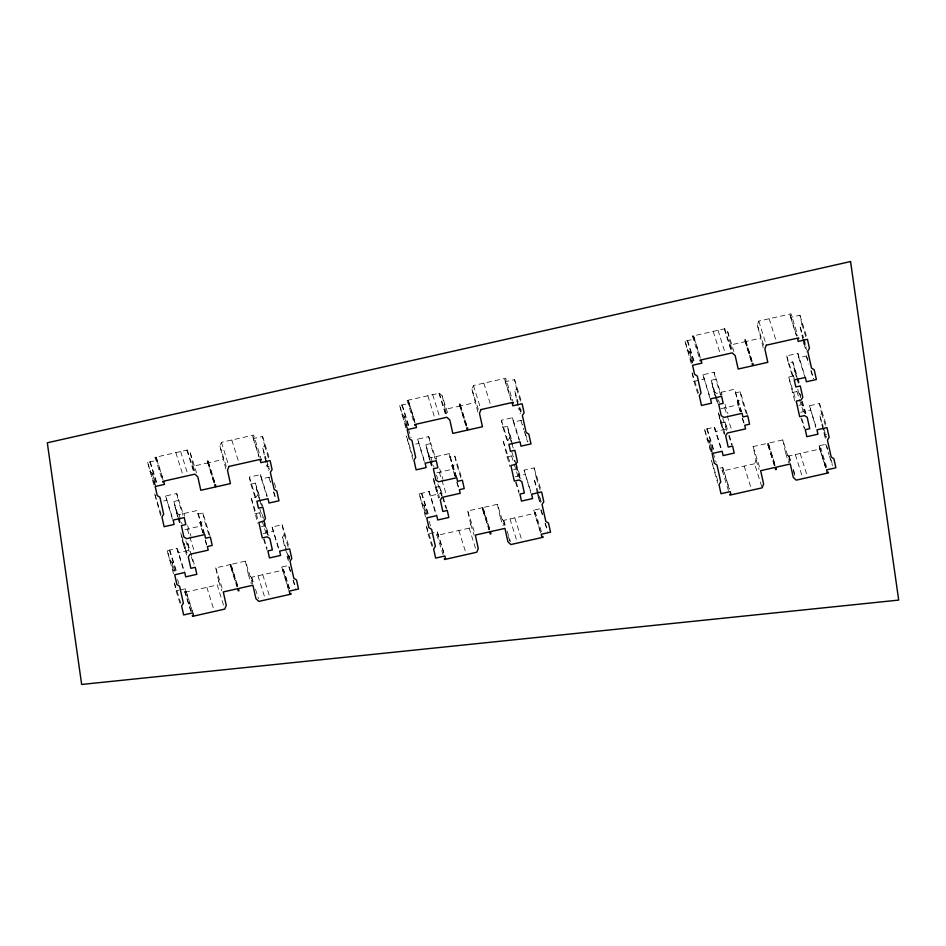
<?xml version="1.0" encoding="UTF-8"?>
<svg xmlns="http://www.w3.org/2000/svg" width="946" height="946" viewBox="0 0 946 946"><rect width="100%" height="100%" fill="white"/><g stroke="black" fill="none" stroke-linecap="round" stroke-linejoin="round"><path stroke-width="0.71" stroke-dasharray="4.73 3.55" d="M225.822 468.873L219.921 446.11L221.423 442.35L253.67 435.077L260.8 457.829M223.504 605.085L217.213 585.006L218.715 581.246L215.747 567.848L230.197 564.585L236.902 586M477.836 412.018L471.936 389.255L473.438 385.495L505.672 378.211L512.803 400.962M475.507 548.219L469.216 528.152L470.718 524.391L467.75 510.994L482.212 507.73L488.916 529.133M763.197 347.631L757.297 324.868L758.798 321.108L791.033 313.824L797.904 335.96M761.707 486.504L754.577 463.765L756.079 460.004L753.111 446.595L767.573 443.343L774.691 466.082M266.027 462.76L262.811 448.227L264.549 445.554L262.539 436.496L253.28 438.589L252.724 436.047L253.835 435.799L253.67 435.077M267.257 496.26L260.469 474.608L249.354 477.115L250.903 484.115L255.349 483.122L257.88 494.522L256.141 497.194L251.317 498.282L257.702 523.221M284.427 545.889L282.499 537.198L284.249 534.525L282.085 524.746L272.07 527.005L278.904 550.087M518.03 405.905L514.813 391.36L516.551 388.688L514.553 379.63L505.282 381.723L504.726 379.192L505.838 378.944L505.672 378.211M519.614 440.493L512.484 417.742L501.356 420.249L502.917 427.261L507.363 426.256L509.882 437.667L508.144 440.339L503.331 441.427L509.705 466.366M537.352 493.197L534.514 480.332L536.252 477.659L534.088 467.88L524.084 470.138L530.919 493.221M803.119 340.264L800.174 326.973L801.912 324.301L799.914 315.243L790.643 317.336L790.087 314.805L791.199 314.557L791.033 313.824M794.652 400.631L788.692 377.04L793.505 375.952L795.243 373.28L792.724 361.869L788.278 362.874L786.729 355.862L797.845 353.355L805.046 376.354M825.314 438.317L819.875 415.944L821.613 413.272L819.449 403.493L809.445 405.751L815.854 427.497M153.855 484.849L147.659 462.417L156.918 460.324L156.362 457.793L155.25 458.041L155.085 457.32L187.332 450.048L190.276 452.803L196.567 472.87M415.022 422.637L408.365 400.927L407.253 401.187L407.099 400.454L439.334 393.181L442.29 395.936L448.57 416.015M691.23 363.607L685.022 341.175L694.293 339.082L693.725 336.54L692.614 336.8L692.46 336.067L724.695 328.794L727.651 331.549L733.93 351.628M405.858 427.994L399.661 405.562L408.932 403.469L414.797 422.2M213.985 483.016L207.221 460.773L207.954 460.596L214.671 482.011M466 426.149L459.224 403.907L459.969 403.741L466.674 425.144M751.361 361.762L744.585 339.519L745.33 339.354L752.448 362.093M190.276 452.803L193.244 466.201L207.694 462.937M207.954 460.596L208.439 462.771L222.889 459.508M442.29 395.936L445.247 409.334L459.709 406.082M459.969 403.741L460.442 405.917L474.904 402.653M727.651 331.549L730.608 344.947L745.07 341.695M745.33 339.354L745.803 341.518L760.265 338.266M172.432 519.094L165.597 496.011L176.725 493.505L183.429 514.908M424.435 462.227L417.612 439.145L428.727 436.638L435.858 459.389M709.807 397.84L702.973 374.758L714.088 372.251L721.219 395.002M163.705 501.002L166.567 500.363M260.469 474.608L261.439 478.948L269.22 477.198L270.899 482.543M415.708 444.135L418.57 443.497M512.484 417.742L513.442 422.093L521.222 420.331L522.488 424.352M692.07 372.984L693.926 381.368L703.93 379.11M797.845 353.355L798.802 357.706L806.583 355.944M177.612 516.93L173.828 501.51L178.274 500.505L182.885 515.227M429.614 460.075L425.83 444.655L430.276 443.65L434.888 458.361M714.975 395.688L711.191 380.268L715.637 379.263L720.675 395.322M176.346 512.921L179.054 514.589L197.217 510.497L204.336 533.237M428.361 456.055L431.057 457.734L449.22 453.631L456.35 476.382M741.711 411.995L734.581 389.244L716.418 393.347L713.722 391.668M209.965 535.779L202.834 513.028L198.01 514.116L197.217 510.497M449.22 453.631L450.024 457.249L454.837 456.161L461.967 478.913M747.328 414.525L740.198 391.774L735.385 392.862L734.581 389.244M202.751 532.752L199.854 522.44L204.679 521.352L209.291 536.075M454.766 475.897L451.869 465.586L456.682 464.498L461.293 479.22M740.127 411.51L737.23 401.199L742.042 400.111L746.24 413.485M184.908 529.618L200.658 526.071M254.77 513.855L259.582 512.767L262.29 514.447L263.544 518.455M436.91 472.764L452.661 469.204M506.772 457.001L511.597 455.913L514.293 457.58M721.077 408.637L738.022 404.817M792.133 392.602L796.958 391.526L799.654 393.193L800.493 395.866M180.757 532.835L183.288 544.246L187.734 543.24L194.438 564.656M261.474 526.603L264.809 525.846L267.753 535.211M433.386 478.782L435.29 487.379L439.736 486.374L446.867 509.125M513.489 469.736L516.823 468.991L519.756 478.357M724.837 432.996L718.12 411.593L720.651 422.992L725.097 421.987L727.616 430.016M798.85 405.349L802.184 404.592L805.117 413.97M173.556 573.832L167.194 550.667L177.198 548.408L184.328 571.159M425.558 516.965L419.196 493.812L429.212 491.553L436.331 514.293M710.505 451.242L704.557 429.425L714.573 427.166L721.703 449.906M263.307 533.544L273.039 531.345M442.125 496.059L441.285 493.386L430.17 495.893L429.212 491.553M515.31 476.689L525.042 474.49M800.671 412.29L810.403 410.103M237.706 586.662L230.942 564.419L245.392 561.155L252.523 583.907M489.721 529.807L482.945 507.564L497.395 504.301L504.112 525.704M775.081 465.42L768.306 443.177L782.768 439.914L789.886 462.653M230.197 564.585L230.682 566.76L231.415 566.595M482.212 507.73L482.685 509.894L483.43 509.728M767.573 443.343L768.046 445.507L768.791 445.341M174.371 583.103L176.098 590.86L178.735 590.269M180.059 589.973L185.357 588.779L192.487 611.518M288.719 590.363L281.719 567.032L288.388 565.531M432.807 546.362L426.09 524.947L428.1 534.005L437.359 531.912L444.49 554.663M540.568 532.775L533.721 510.166L540.391 508.664M720.083 468.116L722.72 467.525L729.437 488.928M826.78 467.525L820.75 448.073L819.638 448.321L819.082 445.779L826.118 444.194L827.797 449.551M190.832 611.021L184.801 591.557L185.913 591.309L192.204 611.376M282.275 569.563L283.386 569.315L289.677 589.393M469.216 528.152L436.969 535.424L436.815 534.703L437.927 534.443L444.218 554.522M534.277 512.708L535.389 512.46L541.68 532.527M754.577 463.765L722.33 471.037L722.176 470.316L723.288 470.056L729.579 490.134M184.967 592.291L217.213 585.006M245.392 561.155L248.36 574.565L251.305 577.32L283.552 570.036L289.417 588.779M497.395 504.301L500.363 517.699L503.307 520.454L535.554 513.181L535.389 512.46M782.768 439.914L785.724 453.311L788.668 456.067L820.915 448.794L820.75 448.073M803.391 341.506L803.946 343.989L806.642 345.668M823.635 432.972L826.343 434.64M687.033 350.221L689.74 351.888L693.087 362.602M706.733 439.192L709.429 440.871L712.787 451.573M521.281 410.056L518.585 408.376L520.253 413.733M537.659 494.581L538.274 497.36L540.982 499.027L541.55 501.617M401.672 414.608L404.38 416.275L411.084 437.691M421.36 503.579L424.068 505.259L427.426 515.96M269.279 466.91L266.571 465.243L268.25 470.6M289.807 558.566L288.979 555.893L286.271 554.214L288.364 560.907M149.657 471.475L152.365 473.142L156.137 485.192M169.358 560.446L172.066 562.113L175.412 572.827M799.914 315.243L807.044 337.994M801.912 324.301L806.11 337.675M800.174 326.973L803.532 337.675M803.946 339.023L806.465 347.04M802.019 335.298L802.858 337.982M803.272 339.318L806.631 350.02M803.946 343.989L806.453 352.018M807.009 357.281L807.849 359.953M811.195 370.666L813.714 378.696M806.217 356.027L808.735 364.056M810.828 370.749L813.347 378.778M819.449 403.493L826.579 426.244M821.613 413.272L825.385 425.322M790.087 314.805L796.792 336.208M790.643 317.336L796.52 336.067M819.875 415.944L823.221 426.658M823.647 427.994L826.579 437.359M821.79 424.636L825.988 438.022M830.73 458.916L832.835 465.609M798.802 357.706L804.679 376.437M825.752 444.277L829.11 454.979M829.524 456.327L832.456 465.692M809.445 405.751L816.575 428.503M792.724 361.869L797.336 376.591M797.75 377.927L799.855 384.62M819.082 445.779L826.213 468.53M819.283 446.689L825.929 468.388M819.804 449.043L825.669 467.773M794.001 367.663L796.946 377.028M797.36 378.365L799.039 383.721M795.243 373.28L796.508 377.288M796.922 378.625L798.601 383.981M802.173 401.222L805.945 413.26M801.735 401.482L805.507 413.52M793.505 375.952L794.344 378.625M797.703 389.326L800.21 397.355M786.729 355.862L793.848 378.613M788.278 362.874L793.304 378.932M796.958 391.526L799.051 398.207M799.465 399.543L804.076 414.265M788.692 377.04L795.811 399.78M801.924 418.983L804.857 428.349M800.966 417.966L804.313 428.668M769.169 318.767L775.886 340.17M758.798 321.108L765.503 342.511M800.162 453.477L806.867 474.88M757.297 324.868L764.001 346.271M795.35 454.565L802.054 475.968M789.118 455.972L791.211 462.653M793.316 469.346L795.409 476.039M788.668 456.067L790.773 462.76M793.28 470.789L794.959 476.134M785.724 453.311L788.668 462.677M745.803 341.518L752.094 361.597M744.585 339.519L751.715 362.259M768.306 443.177L775.436 465.917M768.046 445.507L774.336 465.586M730.608 344.947L732.712 351.64M724.695 328.794L731.826 351.545M724.258 328.901L731.388 351.64M718.026 330.296L725.156 353.047M753.111 446.595L759.827 468.01M735.302 392.507L741.25 411.593M756.079 460.004L759.011 469.37M737.23 401.199L740.576 411.9M742.681 418.593L744.36 423.938M742.22 418.191L743.899 423.548M713.213 331.384L720.344 354.135M721.242 392.259L722.082 394.931M725.014 404.297L727.947 413.662M744.206 466.106L751.325 488.846M724.683 407.821L726.788 414.514M727.202 415.85L731.814 430.572M718.522 400.028L719.362 402.712M729.295 435.373L732.228 444.738M728.751 435.692L731.684 445.058M711.191 380.268L716.228 396.315M716.642 397.663L717.896 401.672M722.803 418.274L727.001 431.66M712.48 386.063L717.919 403.457M715.389 397.024L717.494 403.717M719.374 417.198L724.813 434.592M693.572 335.818L700.702 358.569M694.092 338.171L700.383 358.238M720.651 422.992L724.009 433.694M692.46 336.067L699.591 358.818M702.973 374.758L710.103 397.509M687.624 340.584L694.754 363.335M687.245 340.666L694.376 363.418M714.195 427.249L721.325 449.989M691.585 360.225L692.413 362.897M685.022 341.175L691.739 362.578M692.176 372.925L698.893 394.34M722.176 470.316L728.621 491.104M693.926 381.368L697.699 393.406M707.159 428.834L713.863 450.249M706.792 428.916L713.497 450.331M713.201 452.909L716.146 462.275M711.357 449.563L712.196 452.235M704.557 429.425L711.688 452.164M717.742 480.639L711.451 460.56L717.659 482.992M514.553 379.63L521.684 402.381M516.551 388.688L520.749 402.074M514.813 391.36L518.172 402.062M519.851 407.419L521.518 412.775M516.658 399.697L520.856 413.071M525.42 433.717L527.939 441.747M520.856 420.414L523.788 429.78M524.214 431.116L527.561 441.829M534.088 467.88L541.218 490.631M536.252 477.659L540.45 491.045M504.726 379.192L511.431 400.596M505.282 381.723L511.159 400.454M534.514 480.332L541.632 503.083M537.269 491.707L540.627 502.409M538.274 497.36L540.379 504.052M541.183 509.918L542.862 515.274M545.369 523.304L547.474 529.997M513.442 422.093L518.893 439.488M540.816 510L542.909 516.693M545.002 523.386L547.521 531.416M524.084 470.138L530.789 491.553M507.363 426.256L511.975 440.978M533.721 510.166L540.627 532.48M508.641 432.05L513.678 448.108M509.882 437.667L511.147 441.676M511.561 443.012L513.24 448.369M515.972 462.937L521.01 478.983M516.374 465.87L520.572 479.244M511.916 452.377L514.849 461.743M501.356 420.249L508.073 441.664M502.917 427.261L507.529 441.983M511.597 455.913L513.69 462.594M514.104 463.942L518.715 478.652M503.331 441.427L510.45 464.167M516.149 482.034L519.082 491.4M515.605 482.354L518.952 493.055M483.808 383.154L490.939 405.893M473.438 385.495L480.568 408.234M514.801 517.864L521.932 540.604M471.936 389.255L479.066 411.995M509.977 518.952L517.107 541.691M503.757 520.359L505.436 525.704M507.115 531.061L510.462 541.762M503.307 520.454L504.987 525.81M508.345 536.512L510.024 541.869M500.363 517.699L502.882 525.728M460.442 405.917L466.733 425.984M459.224 403.907L465.929 425.31M482.945 507.564L490.075 530.304M482.685 509.894L488.976 529.973M445.247 409.334L446.926 414.691M439.334 393.181L446.051 414.596M438.897 393.288L445.601 414.691M432.665 394.683L439.795 417.434M467.75 510.994L474.88 533.733M449.941 456.894L456.232 476.961M450.024 457.249L455.889 475.992M470.718 524.391L474.076 535.093M451.869 465.586L455.298 476.654M456.977 481.999L458.987 488.325M456.859 482.59L458.538 487.935M427.852 395.771L434.557 417.186M435.881 456.646L436.721 459.318M439.654 468.684L443.012 479.386M458.845 530.493L465.55 551.896M439.322 472.22L441.415 478.901M441.841 480.237L446.039 493.623M431.057 457.734L433.989 467.099M436.508 475.129L437.773 479.137M442.551 497.395L445.897 508.108M425.83 444.655L430.442 459.366M430.868 460.714L432.961 467.395M437.856 484.009L441.64 496.047M427.107 450.45L430.052 459.815M430.465 461.151L432.145 466.508M430.028 461.412L431.707 466.768M433.599 478.652L439.476 497.383M434.001 481.585L439.039 497.643M408.211 400.205L414.916 421.62M435.29 487.379L438.648 498.093M407.099 400.454L413.97 422.59M417.612 439.145L424.316 460.56M402.263 404.971L408.968 426.386M401.884 405.054L408.601 426.469M428.834 491.636L436.035 514.624M406.212 424.612L407.478 428.621M399.661 405.562L406.792 428.302M412.693 456.043L406.402 435.976L412.752 459.129M436.815 534.703L443.106 554.77M421.798 493.221L428.928 515.972M421.419 493.304L428.55 516.055M429.106 521.317L430.785 526.662M419.196 493.812L425.913 515.215M428.1 534.005L431.873 546.043M262.539 436.496L269.669 459.248M264.549 445.554L268.747 458.928M274.305 482.968L275.984 488.325M262.811 448.227L266.157 458.928M266.583 460.264L269.515 469.63M264.644 456.551L269.267 471.274M273.832 491.908L275.925 498.601M268.853 477.281L270.946 483.974M273.465 491.991L275.558 498.684M282.085 524.746L289.204 547.498M284.249 534.525L288.435 547.9M252.724 436.047L259.429 457.462M253.28 438.589L259.145 457.32M282.499 537.198L289.63 559.949M285.266 548.562L288.625 559.275M289.169 566.784L290.848 572.141M293.366 580.158L295.459 586.851M261.439 478.948L266.89 496.343M288.802 566.867L290.895 573.56M293 580.253L295.507 588.27M272.07 527.005L279.2 549.756M255.349 483.122L259.973 497.833M261.64 503.189L262.48 505.862M281.719 567.032L288.625 589.346M256.638 488.916L262.089 506.311M257.88 494.522L259.133 498.542M259.559 499.878L261.652 506.571M263.969 519.792L268.995 535.85M264.372 522.736L268.558 536.11M259.914 509.244L262.432 517.273M249.354 477.115L256.059 498.518M250.903 484.115L255.515 498.838M259.582 512.767L261.675 519.46M262.101 520.797L266.713 535.519M264.135 538.889L267.079 548.266M251.317 498.282L258.033 519.697M263.591 539.208L266.949 549.922M231.805 440.008L238.936 462.76M221.423 442.35L228.554 465.101M262.787 574.719L269.917 597.47M219.921 446.11L227.052 468.861M257.974 575.807L265.105 598.558M251.754 577.214L253.847 583.907M255.526 589.263L258.459 598.629M251.305 577.32L253.398 584.001M248.36 574.565L251.293 583.93M208.439 462.771L214.73 482.838M207.221 460.773L213.926 482.176M230.942 564.419L238.073 587.17M230.682 566.76L236.973 586.827M193.244 466.201L194.923 471.557M187.332 450.048L194.036 471.451M186.882 450.142L193.599 471.557M180.662 451.549L187.793 474.301M215.747 567.848L222.878 590.6M197.939 513.749L204.218 533.828M218.715 581.246L221.648 590.611M199.854 522.44L203.295 533.509M205.306 539.835L207.068 545.558M205.27 540.781L206.524 544.801M175.85 452.637L182.968 475.389M183.867 513.501L184.707 516.185M187.639 525.55L190.997 536.252M206.831 587.348L213.536 608.763M187.32 529.074L189.413 535.767M189.839 537.103L194.025 550.489M179.054 514.589L181.987 523.954M191.376 556.934L193.895 564.963M173.828 501.51L178.439 516.232M178.853 517.568L180.946 524.261M185.854 540.864L189.212 551.577M175.105 507.304L178.037 516.67M178.463 518.018L180.142 523.363M178.025 518.278L179.705 523.623M181.597 535.519L187.048 552.913M182.424 539.788L187.036 554.51M156.196 457.072L163.327 479.811M156.729 459.425L163.209 480.402M183.288 544.246L186.634 554.947M155.085 457.32L162.215 480.071M165.597 496.011L172.728 518.763M150.248 461.837L156.965 483.24M149.882 461.92L156.587 483.323M176.831 548.491L184.032 571.49M154.21 481.467L155.463 485.487M147.659 462.417L154.789 485.168M161.104 514.246L154.387 492.842L160.749 515.996M184.801 591.557L191.092 611.636M169.783 550.087L176.914 572.827M169.417 550.17L176.547 572.909M177.517 579.508L178.77 583.528M167.194 550.667L173.898 572.082M174.513 583.15L180.792 603.217M176.098 590.86L180.284 604.246M799.654 393.193L800.588 397.403M801.664 402.287L802.184 404.592M740.198 391.774L742.042 400.111M714.088 372.251L715.637 379.263M725.097 421.987L726.646 428.999L715.531 431.506L714.573 427.166M722.72 467.525L723.288 470.056M689.74 351.888L692.129 362.708M709.429 440.871L711.971 452.33M514.92 460.383L515.535 463.197M516.055 465.515L516.823 468.991M454.837 456.161L456.682 464.498M428.727 436.638L430.276 443.65M439.736 486.374L441.285 493.386M408.365 400.927L408.932 403.469M437.359 531.912L437.927 534.443M404.38 416.275L407.04 428.337M424.068 505.259L425.996 513.95M288.979 555.893L289.831 559.772M283.386 569.315L283.552 570.036M264.04 522.369L264.809 525.846M202.834 513.028L204.679 521.352M176.725 493.505L178.274 500.505M187.734 543.24L189.283 550.253L178.167 552.76L177.198 548.408M185.357 588.779L185.913 591.309M152.365 473.142L155.038 485.192M172.066 562.113L173.981 570.805"/><path stroke-width="1.42" d="M228.979 466.437L227.478 470.197L230.434 483.595L215.984 486.859L215.511 484.683L214.766 484.849L215.239 487.024L200.789 490.288L197.82 476.89L194.876 474.135L162.641 481.408L162.795 482.129L163.906 481.881L164.474 484.411L155.203 486.504L157.213 495.562L159.909 497.229L163.682 514.246L161.943 516.918L164.107 526.697L174.111 524.439L173.153 520.099L184.269 517.592L185.818 524.592L181.372 525.598L183.891 537.009L186.599 538.676L204.762 534.585L205.566 538.203L210.379 537.115L212.223 545.44L207.411 546.528L208.203 550.146L190.051 554.25L188.301 556.922L190.832 568.333L195.278 567.328L196.827 574.328L185.712 576.847L184.754 572.496L174.738 574.754L176.902 584.533L179.61 586.201L183.382 603.217L181.632 605.901L183.642 614.947L192.901 612.854L193.469 615.397L192.357 615.645L192.511 616.366L224.758 609.094L226.26 605.334L223.291 591.936L237.742 588.672L238.226 590.848L238.971 590.682L238.487 588.507L252.937 585.243L255.905 598.641L258.849 601.396L291.096 594.123L290.93 593.402L289.819 593.65L289.263 591.12L298.522 589.027L296.524 579.969L293.816 578.302L290.044 561.285L291.794 558.613L289.63 548.834L279.626 551.092L280.584 555.432L269.468 557.939L267.907 550.939L272.365 549.933L269.835 538.522L267.127 536.855L262.314 537.943L258.873 522.369L263.686 521.281L265.424 518.609L262.905 507.198L258.459 508.203L256.898 501.203L268.025 498.696L268.983 503.036L278.987 500.777L276.823 490.998L274.115 489.33L270.355 472.314L272.093 469.63L270.095 460.584L260.824 462.677L260.268 460.134L261.38 459.886L261.214 459.165L228.979 466.437M480.982 409.571L479.48 413.331L482.448 426.741L467.998 429.992L467.513 427.829L466.768 427.994L467.253 430.158L452.803 433.422L449.835 420.024L446.89 417.269L414.644 424.541L414.809 425.262L415.921 425.014L416.477 427.557L407.218 429.638L409.216 438.696L411.924 440.363L415.684 457.391L413.946 460.063L416.11 469.843L426.114 467.584L425.156 463.233L436.272 460.726L437.832 467.738L433.374 468.731L435.905 480.142L438.613 481.81L456.764 477.718L457.568 481.337L462.381 480.249L464.226 488.585L459.413 489.673L460.217 493.292L442.054 497.383L440.316 500.056L442.834 511.467L447.281 510.462L448.842 517.474L437.714 519.981L436.756 515.629L426.752 517.888L428.916 527.667L431.613 529.346L435.385 546.362L433.646 549.035L435.645 558.093L444.916 556L445.471 558.53L444.36 558.779L444.525 559.512L476.76 552.228L478.262 548.467L475.306 535.069L489.756 531.818L490.229 533.982L490.974 533.816L490.489 531.64L504.951 528.388L507.919 541.786L510.864 544.541L543.099 537.269L542.945 536.536L541.833 536.796L541.266 534.254L550.537 532.16L548.526 523.114L545.83 521.447L542.058 504.419L543.796 501.747L541.632 491.967L531.628 494.226L532.586 498.577L521.471 501.084L519.922 494.072L524.368 493.067L521.849 481.668L519.141 479.989L514.317 481.076L510.875 465.503L515.688 464.427L517.438 461.743L514.908 450.343L510.462 451.348L508.913 444.336L520.028 441.829L520.986 446.169L531.002 443.911L528.838 434.143L526.13 432.464L522.358 415.448L524.108 412.775L522.097 403.717L512.838 405.81L512.271 403.28L513.382 403.02L513.229 402.298L480.982 409.571M766.343 345.184L764.841 348.944L767.809 362.342L753.359 365.605L752.874 363.43L752.129 363.607L752.614 365.771L738.164 369.035L735.196 355.637L732.251 352.882L700.005 360.154L700.17 360.875L701.282 360.627L701.837 363.169L692.578 365.251L694.577 374.309L697.285 375.976L701.057 393.004L699.307 395.676L701.471 405.456L711.475 403.197L710.517 398.845L721.632 396.339L723.193 403.351L718.735 404.344L721.266 415.755L723.974 417.423L742.125 413.331L742.929 416.95L747.742 415.862L749.587 424.198L744.774 425.274L745.578 428.905L727.415 432.996L725.677 435.668L728.195 447.08L732.642 446.074L734.202 453.087L723.075 455.594L722.117 451.242L712.113 453.501L714.277 463.28L716.985 464.947L720.746 481.975L719.007 484.648L721.006 493.706L730.277 491.613L730.832 494.143L729.721 494.391L729.886 495.125L762.121 487.84L763.623 484.08L760.667 470.682L775.117 467.419L775.602 469.594L776.335 469.429L775.862 467.253L790.312 464.001L793.28 477.399L796.225 480.154L828.46 472.882L828.306 472.149L827.194 472.409L826.627 469.866L835.897 467.773L833.887 458.727L831.191 457.048L827.419 440.032L829.157 437.359L826.993 427.58L816.989 429.839L817.947 434.19L806.832 436.697L805.283 429.685L809.729 428.68L807.21 417.281L804.502 415.601L799.677 416.689L796.236 401.116L801.049 400.028L802.799 397.355L800.269 385.956L795.823 386.961L794.273 379.949L805.389 377.442L806.347 381.782L816.363 379.523L814.199 369.756L811.491 368.077L807.718 351.061L809.469 348.388L807.458 339.33L798.199 341.423L797.632 338.893L798.743 338.633L798.59 337.911L766.343 345.184M850.56 261.545L47.3 442.799L81.663 684.455L898.7 600.095L850.56 261.545"/></g></svg>
